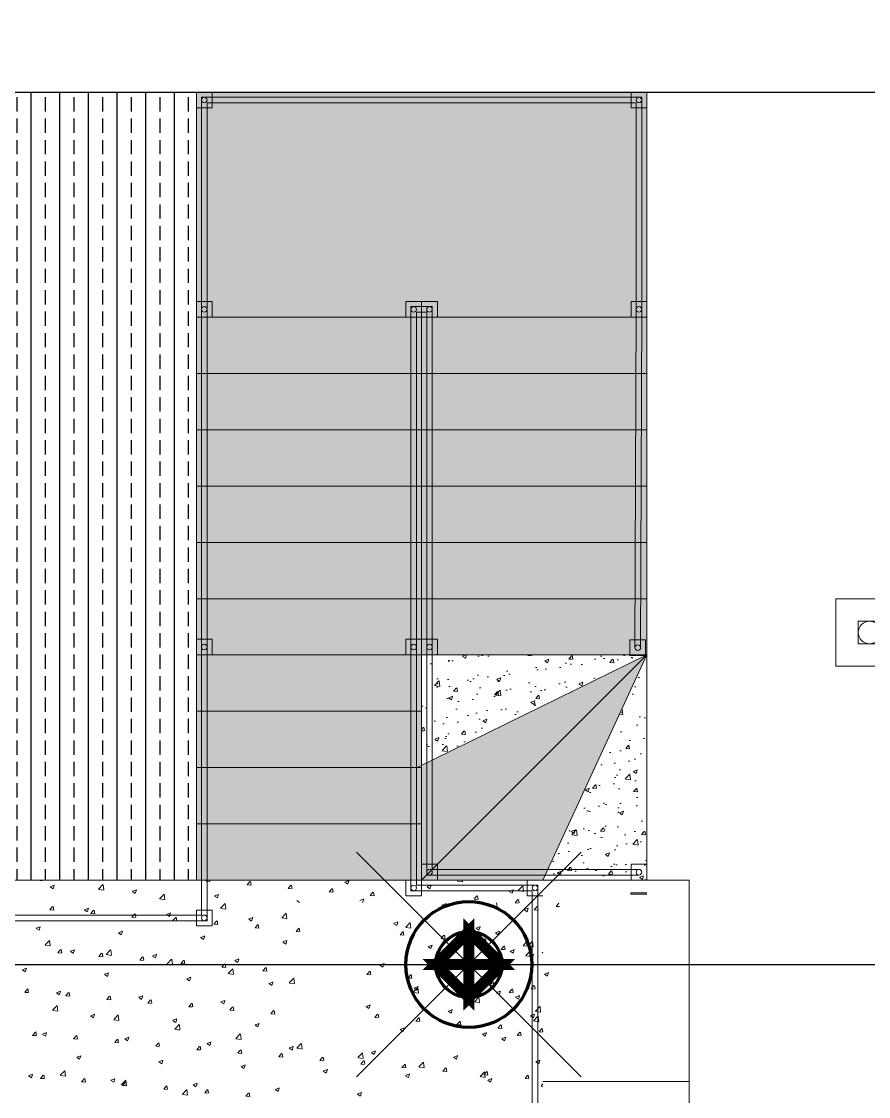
# Model space of a CAD drawing. Header units: millimetres. Extents: x -9869 to 940, y 100 to 694.
# Drawn here: x 455.14 to 493.35, y 359.15 to 407.67 of the extents above; entities that cross this region are included whole.
import ezdxf

# ---------------------------------------------------------------- set-up
doc = ezdxf.new("R2010")
doc.units = ezdxf.units.MM
doc.layers.add('2', color=11, linetype='Continuous')
doc.layers.add('_incêndio 240', color=240, linetype='Continuous')
for name, color, linetype, lineweight in [('Alvenaria', 8, 'Continuous', 9), ('Aço 1020', 6, 'Continuous', 9), ('PAREDE', 7, 'Continuous', 9)]:
    doc.layers.add(name, color=color, linetype=linetype, lineweight=lineweight)
doc.styles.get("Standard").update_dxf_attribs({"font": 'Arial.ttf'})
doc.linetypes.add('INCENDIO', pattern='A,0.5,-0.2,["+",Standard,S=0.1,R=0,X=-0.1,Y=-0.05],-0.1', length=0.8)
pattern_1 = [(50, (-396.154, -10443.4286), (1.85126476, -0.1619646), [0.19357608, -2.12933686]), (355, (-396.154, -10443.4286), (-0.3581251, 1.94141915), [0.15486086, -1.70347543]), (100.451445, (-395.9998, -10443.4421), (1.49313965, 1.77945447), [0.16451435, -1.80965938]), (46.1842, (-396.154, -10442.9124), (2.7545626, -0.427212), [0.2903641, -3.1940053]), (96.635558, (-395.9245, -10442.948), (2.4123759, 2.5142141), [0.2467716, -2.7144915]), (351.18415, (-396.154, -10442.9124), (2.4123759, 2.5142141), [0.23229096, -2.5552015]), (21, (-395.896, -10443.0415), (1.54062568, -1.03916515), [0.19357608, -2.12933686]), (326, (-395.896, -10443.0415), (0.6279997, 1.8716212), [0.15486086, -1.7034695]), (71.451445, (-395.7676, -10443.128), (2.16862538, 0.83245608), [0.16451435, -1.80965626]), (37.5, (-396.15404, -10443.4286), (0.03138476, 0.859203823), [0, -1.68282137, 0, -1.72927963, 0, -1.70992203]), (7.5, (-396.154, -10443.4286), (0.67898626, 1.0179823), [0, -0.98594749, 0, -1.64410616, 0, -0.65170613]), (327.5, (-396.7296, -10443.4286), (1.377800298, -0.058212483), [0, -0.6452536, 0, -2.01319121, 0, -2.67134988]), (317.5, (-396.9877, -10443.4286), (1.50521081, 0.25837063), [0, -0.83882967, 0, -1.33696545, 0, -1.89704557])]

msp = doc.modelspace()

# ---------------------------------------------------------------- hatches: boundary and pattern name
at = {"layer": '2'}
h = msp.add_hatch(dxfattribs=at)
h.set_pattern_fill('BRASS', color=256, scale=0.203229, angle=90)
h.set_pattern_definition([(90, (-396.154, -10443.4286), (-1.29050719, 8e-17), []), (90, (-396.7993, -10443.4286), (-1.29050719, 8e-17), [0.6452536, -0.3226268])])
h.paths.add_polyline_path([(463.029, 404.479), (420.741, 404.479), (420.741, 368.913), (463.029, 368.913)])
at = {"layer": 'Alvenaria'}
h = msp.add_hatch(dxfattribs=at)
h.set_pattern_fill('AR-CONC', color=256, scale=0.010161)
h.set_pattern_definition(pattern_1)
h.paths.add_polyline_path([(483.352, 404.479), (463.029, 404.479), (463.029, 394.317), (483.352, 394.317)])
h.paths.add_polyline_path([(473.191, 394.317), (463.029, 394.317), (463.029, 391.777), (473.191, 391.777)])
h.paths.add_polyline_path([(473.191, 391.777), (463.029, 391.777), (463.029, 389.236), (473.191, 389.236)])
h.paths.add_polyline_path([(473.191, 389.236), (463.029, 389.236), (463.029, 386.696), (473.191, 386.696)])
h.paths.add_polyline_path([(473.191, 386.696), (463.029, 386.696), (463.029, 384.156), (473.191, 384.156)])
h.paths.add_polyline_path([(473.191, 384.156), (463.029, 384.156), (463.029, 381.615), (473.191, 381.615)])
h.paths.add_polyline_path([(473.191, 381.615), (463.029, 381.615), (463.029, 379.075), (473.191, 379.075)])
h.paths.add_polyline_path([(473.191, 379.075), (463.029, 379.075), (463.029, 376.535), (473.191, 376.535)])
h.paths.add_polyline_path([(473.191, 376.535), (463.029, 376.535), (463.029, 373.994), (472.988, 373.994), (473.191, 374.094)])
h.paths.add_polyline_path([(473.191, 373.994), (463.029, 373.994), (463.029, 371.454), (473.191, 371.454)])
h.paths.add_polyline_path([(473.191, 371.454), (463.029, 371.454), (463.029, 368.913), (473.191, 368.913)])
h.paths.add_polyline_path([(483.352, 379.075), (478.662, 368.913), (483.352, 368.913)], flags=0)
h.paths.add_polyline_path([(483.352, 379.075), (473.191, 368.913), (478.662, 368.913)], flags=17)
h.paths.add_polyline_path([(483.352, 379.075), (473.191, 374.094), (473.191, 368.913)], flags=17)
h.paths.add_polyline_path([(483.352, 379.075), (473.191, 379.075), (473.191, 374.094)], flags=0)
h.paths.add_polyline_path([(483.352, 381.615), (473.191, 381.615), (473.191, 379.075), (483.352, 379.075)])
h.paths.add_polyline_path([(483.352, 384.156), (473.191, 384.156), (473.191, 381.615), (483.352, 381.615)])
h.paths.add_polyline_path([(483.352, 386.696), (473.191, 386.696), (473.191, 384.156), (483.352, 384.156)])
h.paths.add_polyline_path([(483.352, 389.236), (473.191, 389.236), (473.191, 386.696), (483.352, 386.696)])
h.paths.add_polyline_path([(483.352, 391.777), (473.191, 391.777), (473.191, 389.236), (483.352, 389.236)])
h.paths.add_polyline_path([(483.352, 394.317), (473.191, 394.317), (473.191, 391.777), (483.352, 391.777)])
h.paths.add_polyline_path([(509.146, 392.285), (494.92, 392.285), (494.92, 389.236), (509.146, 389.236)])
h.paths.add_polyline_path([(509.146, 389.236), (494.92, 389.236), (494.92, 386.188), (509.146, 386.188)])
h.paths.add_polyline_path([(511.178, 407.527), (509.146, 407.527), (509.146, 392.285), (511.178, 392.285)])
h.paths.add_polyline_path([(511.178, 392.285), (509.146, 392.285), (509.146, 367.897), (511.178, 367.897)])
h.paths.add_polyline_path([(509.146, 386.188), (494.92, 386.188), (494.92, 383.14), (509.146, 383.14)])
h.paths.add_polyline_path([(509.146, 383.14), (494.92, 383.14), (494.92, 380.091), (509.146, 380.091)])
h.paths.add_polyline_path([(509.146, 380.091), (494.92, 380.091), (494.92, 377.043), (509.146, 377.043)])
h.paths.add_polyline_path([(509.146, 377.043), (494.92, 377.043), (494.92, 373.994), (509.146, 373.994)])
h.paths.add_polyline_path([(509.146, 373.994), (494.92, 373.994), (494.92, 370.946), (509.146, 370.946)])
h.paths.add_polyline_path([(509.146, 370.946), (494.92, 370.946), (494.92, 367.897), (502.033, 367.897), (509.146, 367.897)])
h = msp.add_hatch(dxfattribs=at)
h.set_pattern_fill('AR-CONC', color=256, scale=0.010161)
h.set_pattern_definition(pattern_1)
h.paths.add_polyline_path([(483.352, 379.075), (473.191, 379.075), (473.191, 374.094)])
h.paths.add_polyline_path([(483.352, 379.075), (478.662, 368.913), (483.352, 368.913)])

# ---------------------------------------------------------------- linework, layer by layer
at = {"layer": '_incêndio 240'}
for p, q in [((475.321, 365.103), (470.251, 370.172)), ((475.321, 365.103), (480.39, 370.172)), ((208.507, 365.103), (668.666, 365.103)), ((475.321, 365.103), (470.251, 360.033)), ((475.321, 365.103), (480.39, 360.033))]:
    msp.add_line(p, q, dxfattribs=at)
msp.add_lwpolyline([(209.224, 434.963), (420.741, 434.963), (420.741, 404.479), (509.146, 404.479), (509.146, 407.527), (511.178, 407.527), (511.178, 392.285), (661.568, 392.285)], dxfattribs=at)
at = {"layer": '_incêndio 240', "linetype": 'INCENDIO', "lineweight": 100, "ltscale": 0.005, "const_width": 0.508}
for points in [[(475.321, 365.103), (475.321, 363.613), (475.321, 366.593), (476.81, 365.103), (473.831, 365.103), (475.321, 366.593)], [(475.321, 365.103), (475.321, 363.613), (475.321, 366.593), (473.831, 365.103), (476.81, 365.103), (475.321, 366.593)], [(475.321, 365.103), (475.321, 366.593), (475.321, 363.613), (476.81, 365.103), (473.831, 365.103), (475.321, 363.613)], [(475.321, 365.103), (475.321, 366.593), (475.321, 363.613), (473.831, 365.103), (476.81, 365.103), (475.321, 363.613)]]:
    msp.add_lwpolyline(points, dxfattribs=at)
at = {"layer": '_incêndio 240', "linetype": 'INCENDIO', "lineweight": 100, "ltscale": 0.005}
for radius in [2.841, 1.49, 1.49]:
    msp.add_circle((475.321, 365.103), radius, dxfattribs=at)
at = {"layer": 'Alvenaria'}
for p, q in [((455.882, 368.913), (456.093, 368.881)), ((456.095, 368.891), (456.092, 368.913)), ((463.465, 368.862), (463.508, 368.913)), ((463.465, 368.862), (463.619, 368.848)), ((463.642, 368.853), (463.631, 368.913)), ((465.316, 368.7), (465.44, 368.848)), ((465.494, 368.691), (465.464, 368.853)), ((469.728, 368.817), (469.856, 368.731)), ((469.731, 368.825), (469.912, 368.894)), ((469.857, 368.73), (469.909, 368.886)), ((474.799, 368.877), (474.834, 368.913)), ((474.804, 368.867), (475.033, 368.832)), ((475.035, 368.842), (475.027, 368.913)), ((456.431, 368.605), (456.56, 368.518)), ((456.435, 368.612), (456.615, 368.682)), ((456.561, 368.518), (456.613, 368.674)), ((458.614, 368.499), (458.815, 368.708)), ((458.619, 368.489), (458.848, 368.453)), ((458.85, 368.464), (458.821, 368.709)), ((460.141, 368.398), (460.269, 368.312)), ((460.144, 368.406), (460.325, 368.475)), ((460.27, 368.311), (460.322, 368.467)), ((461.369, 368.071), (461.57, 368.281)), ((461.604, 368.037), (461.576, 368.282)), ((465.316, 368.7), (465.47, 368.686)), ((467.167, 368.538), (467.292, 368.686)), ((467.167, 368.538), (467.322, 368.524)), ((467.345, 368.529), (467.315, 368.691)), ((469.019, 368.376), (469.143, 368.524)), ((469.019, 368.376), (469.173, 368.362)), ((469.196, 368.367), (469.166, 368.529)), ((470.87, 368.214), (470.994, 368.362)), ((471.047, 368.205), (471.018, 368.367)), ((473.437, 368.611), (473.565, 368.524)), ((473.44, 368.618), (473.621, 368.687)), ((473.566, 368.524), (473.619, 368.68)), ((477.146, 368.404), (477.275, 368.317)), ((477.15, 368.411), (477.33, 368.481)), ((477.276, 368.317), (477.328, 368.473)), ((477.554, 368.45), (477.755, 368.659)), ((477.558, 368.44), (477.788, 368.404)), ((477.789, 368.415), (477.761, 368.66)), ((461.373, 368.062), (461.603, 368.026)), ((463.85, 368.192), (463.978, 368.105)), ((463.853, 368.199), (464.034, 368.268)), ((463.979, 368.105), (464.032, 368.261)), ((464.123, 367.644), (464.324, 367.854)), ((464.359, 367.609), (464.33, 367.854)), ((467.559, 367.985), (467.688, 367.898)), ((470.404, 367.992), (470.584, 368.062)), ((470.53, 367.898), (470.582, 368.054)), ((470.87, 368.214), (471.024, 368.201)), ((474.113, 367.785), (474.293, 367.855)), ((474.239, 367.691), (474.291, 367.847)), ((475.562, 368.052), (475.686, 368.2)), ((475.562, 368.052), (475.716, 368.039)), ((475.74, 368.043), (475.71, 368.205)), ((476.601, 367.719), (476.571, 367.881)), ((477.413, 367.89), (477.538, 368.039)), ((477.413, 367.89), (477.568, 367.877)), ((477.591, 367.881), (477.561, 368.043)), ((479.265, 367.728), (479.389, 367.877)), ((456.418, 367.568), (456.542, 367.717)), ((456.418, 367.568), (456.572, 367.555)), ((456.595, 367.559), (456.566, 367.721)), ((457.972, 367.566), (458.1, 367.479)), ((457.975, 367.573), (458.156, 367.643)), ((458.101, 367.479), (458.154, 367.635)), ((458.269, 367.406), (458.393, 367.555)), ((458.269, 367.406), (458.423, 367.393)), ((458.447, 367.397), (458.417, 367.559)), ((460.12, 367.245), (460.245, 367.393)), ((460.298, 367.235), (460.268, 367.397)), ((461.681, 367.359), (461.81, 367.272)), ((461.685, 367.366), (461.865, 367.436)), ((461.811, 367.272), (461.863, 367.428)), ((464.128, 367.635), (464.357, 367.599)), ((466.878, 367.217), (467.079, 367.426)), ((467.113, 367.182), (467.085, 367.427)), ((474.109, 367.778), (474.238, 367.692)), ((477.819, 367.571), (477.947, 367.485)), ((477.822, 367.579), (478.003, 367.648)), ((477.948, 367.484), (478, 367.64)), ((478.275, 367.566), (478.399, 367.715)), ((478.275, 367.566), (478.429, 367.553)), ((478.452, 367.557), (478.423, 367.719)), ((479.265, 367.728), (479.419, 367.715)), ((460.12, 367.244), (460.275, 367.231)), ((461.972, 367.083), (462.096, 367.231)), ((461.972, 367.082), (462.126, 367.069)), ((462.149, 367.073), (462.119, 367.235)), ((463.823, 366.921), (463.947, 367.069)), ((463.823, 366.92), (463.977, 366.907)), ((464, 366.911), (463.971, 367.073)), ((465.391, 367.152), (465.519, 367.066)), ((465.394, 367.16), (465.575, 367.229)), ((465.52, 367.065), (465.572, 367.221)), ((465.674, 366.759), (465.799, 366.907)), ((465.852, 366.749), (465.822, 366.911)), ((466.882, 367.207), (467.112, 367.172)), ((471.941, 366.946), (472.069, 366.859)), ((471.944, 366.953), (472.125, 367.022)), ((472.07, 366.859), (472.122, 367.015)), ((472.473, 366.79), (472.674, 366.999)), ((472.709, 366.755), (472.68, 367)), ((475.653, 366.746), (475.834, 366.816)), ((455.803, 366.733), (455.932, 366.647)), ((455.807, 366.741), (455.987, 366.81)), ((455.933, 366.646), (455.985, 366.802)), ((459.513, 366.527), (459.641, 366.44)), ((459.516, 366.534), (459.697, 366.603)), ((459.642, 366.44), (459.694, 366.596)), ((463.225, 366.327), (463.406, 366.397)), ((463.351, 366.233), (463.404, 366.389)), ((465.674, 366.758), (465.828, 366.745)), ((467.525, 366.597), (467.65, 366.745)), ((467.525, 366.597), (467.68, 366.583)), ((467.703, 366.587), (467.673, 366.749)), ((472.218, 366.435), (472.342, 366.583)), ((472.218, 366.435), (472.372, 366.421)), ((472.395, 366.425), (472.365, 366.587)), ((472.478, 366.78), (472.707, 366.745)), ((474.069, 366.273), (474.193, 366.421)), ((474.246, 366.263), (474.217, 366.425)), ((475.228, 366.363), (475.429, 366.572)), ((475.232, 366.353), (475.462, 366.317)), ((475.463, 366.328), (475.435, 366.573)), ((475.65, 366.739), (475.778, 366.652)), ((475.779, 366.652), (475.832, 366.808)), ((476.518, 366.532), (476.647, 366.446)), ((476.522, 366.54), (476.702, 366.609)), ((476.648, 366.445), (476.7, 366.601)), ((456.202, 365.984), (456.403, 366.194)), ((456.206, 365.975), (456.436, 365.939)), ((456.437, 365.95), (456.409, 366.195)), ((463.222, 366.32), (463.35, 366.233)), ((466.931, 366.113), (467.06, 366.027)), ((466.935, 366.121), (467.115, 366.19)), ((467.061, 366.026), (467.113, 366.182)), ((473.481, 365.907), (473.61, 365.82)), ((473.485, 365.914), (473.665, 365.983)), ((473.611, 365.82), (473.663, 365.976)), ((474.069, 366.273), (474.223, 366.259)), ((475.92, 366.111), (476.045, 366.259)), ((475.92, 366.111), (476.074, 366.097)), ((476.098, 366.101), (476.068, 366.263)), ((476.782, 365.787), (476.906, 365.935)), ((476.959, 365.778), (476.929, 365.939)), ((477.771, 365.949), (477.896, 366.097)), ((477.771, 365.949), (477.926, 365.935)), ((477.949, 365.939), (477.919, 366.101)), ((477.982, 365.935), (478.183, 366.145)), ((477.987, 365.926), (478.216, 365.89)), ((478.218, 365.9), (478.189, 366.146)), ((456.776, 365.627), (456.9, 365.775)), ((456.776, 365.627), (456.93, 365.613)), ((456.954, 365.618), (456.924, 365.779)), ((457.344, 365.694), (457.472, 365.608)), ((457.347, 365.702), (457.528, 365.771)), ((457.473, 365.607), (457.526, 365.763)), ((458.627, 365.465), (458.752, 365.613)), ((458.627, 365.465), (458.781, 365.451)), ((458.805, 365.456), (458.775, 365.618)), ((458.956, 365.557), (459.157, 365.767)), ((458.961, 365.548), (459.19, 365.512)), ((459.192, 365.522), (459.163, 365.767)), ((460.478, 365.303), (460.603, 365.451)), ((460.656, 365.294), (460.626, 365.456)), ((461.053, 365.487), (461.182, 365.401)), ((461.057, 365.495), (461.237, 365.564)), ((461.183, 365.401), (461.235, 365.557)), ((476.782, 365.787), (476.936, 365.773)), ((477.191, 365.7), (477.319, 365.613)), ((477.194, 365.707), (477.375, 365.777)), ((477.32, 365.613), (477.372, 365.769)), ((477.896, 365.508), (478.097, 365.718)), ((477.9, 365.499), (478.13, 365.463)), ((478.059, 365.493), (478.187, 365.406)), ((478.062, 365.5), (478.243, 365.57)), ((478.132, 365.473), (478.103, 365.718)), ((478.188, 365.406), (478.241, 365.562)), ((478.633, 365.625), (478.662, 365.659)), ((478.633, 365.625), (478.662, 365.622)), ((455.179, 364.869), (455.359, 364.938)), ((455.305, 364.775), (455.357, 364.931)), ((460.478, 365.303), (460.633, 365.289)), ((461.711, 365.13), (461.912, 365.339)), ((461.715, 365.12), (461.945, 365.085)), ((461.946, 365.095), (461.918, 365.34)), ((462.33, 365.141), (462.454, 365.289)), ((462.33, 365.141), (462.484, 365.128)), ((462.507, 365.132), (462.477, 365.294)), ((464.181, 364.979), (464.305, 365.127)), ((464.181, 364.979), (464.335, 364.966)), ((464.359, 364.97), (464.329, 365.132)), ((464.465, 364.703), (464.666, 364.912)), ((464.701, 364.668), (464.672, 364.913)), ((464.763, 365.281), (464.891, 365.194)), ((464.766, 365.288), (464.947, 365.357)), ((464.892, 365.194), (464.944, 365.35)), ((466.032, 364.817), (466.157, 364.965)), ((466.21, 364.808), (466.18, 364.97)), ((471.313, 365.074), (471.441, 364.987)), ((471.316, 365.081), (471.497, 365.151)), ((471.442, 364.987), (471.494, 365.143)), ((475.025, 364.875), (475.206, 364.944)), ((475.151, 364.78), (475.204, 364.936)), ((455.175, 364.862), (455.304, 364.775)), ((458.885, 364.655), (459.013, 364.568)), ((458.888, 364.662), (459.069, 364.732)), ((459.014, 364.568), (459.066, 364.724)), ((462.594, 364.448), (462.722, 364.362)), ((462.597, 364.456), (462.778, 364.525)), ((462.723, 364.361), (462.776, 364.517)), ((464.47, 364.693), (464.699, 364.658)), ((466.032, 364.817), (466.187, 364.804)), ((467.22, 364.276), (467.421, 364.485)), ((467.456, 364.241), (467.427, 364.486)), ((470.724, 364.655), (470.879, 364.642)), ((470.725, 364.655), (470.849, 364.804)), ((470.902, 364.646), (470.872, 364.808)), ((472.576, 364.493), (472.7, 364.642)), ((472.576, 364.493), (472.73, 364.48)), ((472.753, 364.484), (472.724, 364.646)), ((474.427, 364.331), (474.551, 364.48)), ((474.605, 364.322), (474.575, 364.484)), ((475.022, 364.867), (475.15, 364.781)), ((478.731, 364.661), (478.86, 364.574)), ((478.735, 364.668), (478.915, 364.737)), ((478.861, 364.574), (478.913, 364.73)), ((455.283, 363.848), (455.407, 363.996)), ((455.46, 363.838), (455.431, 364)), ((466.303, 364.242), (466.432, 364.155)), ((466.307, 364.249), (466.487, 364.318)), ((466.433, 364.155), (466.485, 364.311)), ((467.224, 364.266), (467.454, 364.23)), ((472.815, 363.848), (473.016, 364.058)), ((472.853, 364.035), (472.982, 363.948)), ((472.857, 364.042), (473.037, 364.112)), ((472.983, 363.948), (473.035, 364.104)), ((473.051, 363.813), (473.023, 364.059)), ((474.427, 364.331), (474.581, 364.318)), ((476.278, 364.169), (476.403, 364.318)), ((476.278, 364.169), (476.433, 364.156)), ((476.456, 364.16), (476.426, 364.322)), ((476.566, 363.836), (476.747, 363.905)), ((477.14, 363.845), (477.264, 363.994)), ((477.317, 363.836), (477.288, 363.998)), ((478.13, 364.007), (478.254, 364.156)), ((478.13, 364.007), (478.284, 363.994)), ((478.307, 363.998), (478.277, 364.16)), ((455.283, 363.847), (455.437, 363.834)), ((456.716, 363.823), (456.844, 363.736)), ((456.719, 363.83), (456.9, 363.899)), ((456.845, 363.736), (456.898, 363.892)), ((457.134, 363.686), (457.258, 363.834)), ((457.134, 363.685), (457.288, 363.672)), ((457.312, 363.676), (457.282, 363.838)), ((458.985, 363.524), (459.11, 363.672)), ((458.985, 363.524), (459.14, 363.51)), ((459.163, 363.514), (459.133, 363.676)), ((460.425, 363.616), (460.554, 363.529)), ((460.429, 363.623), (460.609, 363.693)), ((460.555, 363.529), (460.607, 363.685)), ((460.837, 363.362), (460.961, 363.51)), ((461.014, 363.352), (460.984, 363.514)), ((464.138, 363.416), (464.319, 363.486)), ((464.264, 363.322), (464.316, 363.478)), ((472.82, 363.839), (473.049, 363.803)), ((475.57, 363.421), (475.771, 363.631)), ((475.806, 363.386), (475.777, 363.631)), ((476.563, 363.828), (476.691, 363.742)), ((476.692, 363.741), (476.744, 363.897)), ((477.14, 363.845), (477.294, 363.832)), ((477.431, 363.621), (477.559, 363.535)), ((477.434, 363.629), (477.615, 363.698)), ((477.56, 363.535), (477.613, 363.691)), ((456.544, 363.043), (456.745, 363.252)), ((456.548, 363.033), (456.778, 362.998)), ((456.779, 363.008), (456.751, 363.253)), ((460.837, 363.362), (460.991, 363.348)), ((462.688, 363.2), (462.812, 363.348)), ((462.688, 363.2), (462.842, 363.186)), ((462.865, 363.19), (462.836, 363.352)), ((464.135, 363.409), (464.263, 363.323)), ((464.539, 363.038), (464.664, 363.186)), ((464.539, 363.038), (464.693, 363.024)), ((464.717, 363.028), (464.687, 363.19)), ((466.39, 362.876), (466.515, 363.024)), ((466.568, 362.866), (466.538, 363.028)), ((470.685, 363.202), (470.813, 363.116)), ((470.688, 363.21), (470.869, 363.279)), ((470.814, 363.116), (470.866, 363.271)), ((474.394, 362.996), (474.522, 362.909)), ((474.397, 363.003), (474.578, 363.072)), ((474.523, 362.909), (474.576, 363.065)), ((475.574, 363.412), (475.804, 363.376)), ((478.325, 362.994), (478.526, 363.203)), ((478.329, 362.984), (478.559, 362.949)), ((478.56, 362.959), (478.532, 363.204)), ((458.257, 362.783), (458.385, 362.697)), ((458.26, 362.791), (458.441, 362.86)), ((458.386, 362.696), (458.438, 362.852)), ((459.298, 362.616), (459.499, 362.825)), ((459.303, 362.606), (459.532, 362.571)), ((459.534, 362.581), (459.506, 362.826)), ((461.966, 362.577), (462.094, 362.49)), ((461.969, 362.584), (462.15, 362.653)), ((462.095, 362.49), (462.148, 362.646)), ((466.39, 362.876), (466.545, 362.862)), ((471.083, 362.714), (471.207, 362.862)), ((471.083, 362.714), (471.237, 362.7)), ((471.26, 362.704), (471.23, 362.866)), ((472.934, 362.552), (473.058, 362.7)), ((472.934, 362.552), (473.088, 362.538)), ((473.111, 362.543), (473.082, 362.704)), ((474.785, 362.39), (474.91, 362.538)), ((474.963, 362.381), (474.933, 362.542)), ((478.103, 362.789), (478.232, 362.702)), ((478.107, 362.796), (478.287, 362.866)), ((478.233, 362.702), (478.285, 362.858)), ((478.238, 362.567), (478.439, 362.776)), ((478.243, 362.557), (478.472, 362.522)), ((478.474, 362.532), (478.445, 362.777)), ((455.641, 361.906), (455.765, 362.054)), ((455.819, 361.897), (455.789, 362.059)), ((456.091, 361.958), (456.272, 362.028)), ((456.217, 361.864), (456.27, 362.02)), ((462.053, 362.189), (462.254, 362.398)), ((462.057, 362.179), (462.287, 362.143)), ((462.289, 362.154), (462.26, 362.399)), ((464.807, 361.761), (465.009, 361.971)), ((465.043, 361.726), (465.015, 361.972)), ((465.675, 362.37), (465.804, 362.283)), ((465.679, 362.377), (465.859, 362.447)), ((465.805, 362.283), (465.857, 362.439)), ((472.225, 362.163), (472.354, 362.077)), ((472.229, 362.171), (472.409, 362.24)), ((472.355, 362.076), (472.407, 362.232)), ((474.785, 362.39), (474.939, 362.376)), ((475.938, 361.964), (476.119, 362.033)), ((476.064, 361.87), (476.116, 362.026)), ((476.636, 362.228), (476.761, 362.376)), ((476.636, 362.228), (476.791, 362.214)), ((476.814, 362.219), (476.784, 362.38)), ((477.498, 361.904), (477.622, 362.052)), ((477.676, 361.895), (477.646, 362.056)), ((478.488, 362.066), (478.612, 362.214)), ((478.488, 362.066), (478.642, 362.052)), ((478.665, 362.057), (478.635, 362.218)), ((455.641, 361.906), (455.795, 361.893)), ((456.088, 361.951), (456.216, 361.864)), ((457.492, 361.744), (457.617, 361.892)), ((457.492, 361.744), (457.646, 361.731)), ((457.67, 361.735), (457.64, 361.897)), ((459.343, 361.582), (459.468, 361.731)), ((459.343, 361.582), (459.498, 361.569)), ((459.521, 361.573), (459.491, 361.735)), ((459.797, 361.744), (459.926, 361.658)), ((459.801, 361.752), (459.981, 361.821)), ((459.927, 361.657), (459.979, 361.813)), ((461.195, 361.42), (461.319, 361.569)), ((461.372, 361.411), (461.342, 361.573)), ((463.507, 361.538), (463.635, 361.451)), ((463.51, 361.545), (463.691, 361.614)), ((463.636, 361.451), (463.688, 361.607)), ((464.812, 361.752), (465.042, 361.716)), ((467.562, 361.334), (467.763, 361.544)), ((467.798, 361.299), (467.769, 361.544)), ((475.935, 361.957), (476.063, 361.87)), ((476.803, 361.75), (476.931, 361.663)), ((476.806, 361.757), (476.987, 361.827)), ((476.932, 361.663), (476.985, 361.819)), ((477.498, 361.904), (477.652, 361.89)), ((461.195, 361.42), (461.349, 361.407)), ((463.046, 361.258), (463.17, 361.407)), ((463.046, 361.258), (463.2, 361.245)), ((463.224, 361.249), (463.194, 361.411)), ((464.897, 361.096), (465.022, 361.245)), ((464.897, 361.096), (465.051, 361.083)), ((465.075, 361.087), (465.045, 361.249)), ((466.748, 360.934), (466.873, 361.083)), ((466.926, 360.925), (466.896, 361.087)), ((467.216, 361.331), (467.344, 361.244)), ((467.219, 361.338), (467.4, 361.408)), ((467.345, 361.244), (467.397, 361.4)), ((467.567, 361.325), (467.796, 361.289)), ((470.317, 360.907), (470.518, 361.116)), ((470.552, 360.872), (470.524, 361.117)), ((470.925, 361.124), (471.053, 361.038)), ((470.928, 361.131), (471.109, 361.201)), ((471.054, 361.037), (471.107, 361.193)), ((474.638, 360.925), (474.818, 360.994)), ((457.629, 360.912), (457.757, 360.825)), ((457.632, 360.919), (457.813, 360.988)), ((457.758, 360.825), (457.81, 360.981)), ((461.338, 360.705), (461.466, 360.618)), ((461.341, 360.712), (461.522, 360.782)), ((461.467, 360.618), (461.52, 360.774)), ((465.051, 360.506), (465.231, 360.575)), ((465.177, 360.411), (465.229, 360.567)), ((466.748, 360.934), (466.903, 360.921)), ((468.6, 360.772), (468.724, 360.921)), ((468.6, 360.772), (468.754, 360.759)), ((468.777, 360.763), (468.747, 360.925)), ((470.321, 360.897), (470.551, 360.862)), ((470.451, 360.61), (470.575, 360.759)), ((470.451, 360.61), (470.605, 360.597)), ((470.629, 360.601), (470.599, 360.763)), ((472.302, 360.448), (472.427, 360.597)), ((472.48, 360.439), (472.45, 360.601)), ((473.071, 360.48), (473.272, 360.689)), ((473.307, 360.445), (473.278, 360.69)), ((474.634, 360.917), (474.763, 360.831)), ((474.764, 360.83), (474.816, 360.986)), ((478.344, 360.711), (478.472, 360.624)), ((478.347, 360.718), (478.528, 360.787)), ((478.473, 360.624), (478.525, 360.78)), ((455.46, 360.079), (455.588, 359.993)), ((455.463, 360.087), (455.644, 360.156)), ((455.589, 359.992), (455.642, 360.148)), ((455.999, 359.965), (456.123, 360.113)), ((456.177, 359.955), (456.147, 360.117)), ((456.886, 360.102), (457.087, 360.311)), ((456.891, 360.092), (457.12, 360.056)), ((457.122, 360.067), (457.093, 360.312)), ((465.047, 360.498), (465.176, 360.412)), ((468.756, 360.292), (468.885, 360.205)), ((468.76, 360.299), (468.94, 360.368)), ((468.886, 360.205), (468.938, 360.361)), ((472.302, 360.448), (472.457, 360.435)), ((472.466, 360.085), (472.594, 359.998)), ((472.469, 360.092), (472.65, 360.162)), ((472.595, 359.998), (472.647, 360.154)), ((473.076, 360.47), (473.305, 360.435)), ((474.154, 360.287), (474.278, 360.435)), ((474.154, 360.286), (474.308, 360.273)), ((474.331, 360.277), (474.301, 360.439)), ((475.826, 360.052), (476.027, 360.262)), ((475.83, 360.043), (476.06, 360.007)), ((476.005, 360.125), (476.129, 360.273)), ((476.005, 360.124), (476.159, 360.111)), ((476.061, 360.018), (476.033, 360.263)), ((476.182, 360.115), (476.153, 360.277)), ((477.856, 359.963), (477.981, 360.111)), ((478.034, 359.953), (478.004, 360.115)), ((455.999, 359.965), (456.153, 359.951)), ((457.85, 359.803), (457.975, 359.951)), ((457.85, 359.803), (458.005, 359.789)), ((458.028, 359.793), (457.998, 359.955)), ((459.169, 359.873), (459.298, 359.786)), ((459.173, 359.88), (459.353, 359.949)), ((459.299, 359.786), (459.351, 359.942)), ((459.641, 359.674), (459.842, 359.884)), ((459.645, 359.665), (459.875, 359.629)), ((459.702, 359.641), (459.826, 359.789)), ((459.702, 359.641), (459.856, 359.627)), ((459.876, 359.639), (459.848, 359.885)), ((459.879, 359.631), (459.849, 359.793)), ((461.553, 359.479), (461.677, 359.627)), ((461.73, 359.47), (461.701, 359.631)), ((462.879, 359.666), (463.007, 359.579)), ((462.882, 359.673), (463.063, 359.743)), ((463.008, 359.579), (463.06, 359.735)), ((476.175, 359.878), (476.303, 359.792)), ((476.178, 359.886), (476.359, 359.955)), ((476.304, 359.791), (476.357, 359.947)), ((477.856, 359.962), (478.01, 359.949)), ((478.58, 359.625), (478.662, 359.71)), ((478.585, 359.616), (478.662, 359.604)), ((461.553, 359.479), (461.707, 359.465)), ((462.395, 359.247), (462.596, 359.457)), ((462.4, 359.238), (462.629, 359.202)), ((462.631, 359.212), (462.602, 359.457)), ((463.404, 359.317), (463.529, 359.465)), ((463.404, 359.317), (463.558, 359.303)), ((463.582, 359.308), (463.552, 359.469)), ((465.255, 359.155), (465.38, 359.303)), ((465.255, 359.155), (465.41, 359.141)), ((465.433, 359.146), (465.403, 359.307)), ((466.588, 359.459), (466.716, 359.373)), ((466.591, 359.467), (466.772, 359.536)), ((466.717, 359.372), (466.769, 359.528)), ((470.297, 359.252), (470.425, 359.166)), ((470.3, 359.26), (470.481, 359.329)), ((470.426, 359.166), (470.479, 359.322))]:
    msp.add_line(p, q, dxfattribs=at)
at = {"layer": 'Aço 1020'}
for p, q in [((483.124, 404.25), (463.258, 404.25)), ((463.258, 404.25), (463.258, 394.673)), ((483.124, 394.673), (483.124, 404.25)), ((482.87, 403.996), (463.512, 403.996)), ((463.512, 403.996), (463.512, 394.673)), ((482.87, 394.673), (482.87, 403.996)), ((463.258, 394.673), (463.258, 379.431)), ((463.512, 394.673), (463.512, 379.431)), ((472.708, 379.431), (472.708, 394.8)), ((472.708, 394.8), (473.674, 394.8)), ((472.962, 379.431), (472.962, 394.546)), ((472.962, 394.546), (473.419, 394.546)), ((473.419, 394.546), (473.419, 379.431)), ((473.674, 394.8), (473.674, 379.431)), ((482.815, 379.404), (482.87, 394.673)), ((483.069, 379.403), (483.124, 394.673)), ((463.258, 379.431), (463.258, 367.333)), ((463.512, 379.431), (463.512, 367.079)), ((472.708, 368.431), (472.708, 379.431)), ((472.962, 368.685), (472.962, 379.431)), ((473.419, 379.431), (473.419, 369.142)), ((473.674, 379.431), (473.674, 369.396)), ((473.674, 369.396), (482.997, 369.396)), ((473.419, 369.142), (482.997, 369.142)), ((478.179, 368.431), (472.708, 368.431)), ((478.433, 368.685), (472.962, 368.685)), ((478.179, 354.332), (478.179, 368.431)), ((478.433, 354.332), (478.433, 368.685)), ((463.258, 367.333), (449.159, 367.333)), ((463.512, 367.079), (449.159, 367.079))]:
    msp.add_line(p, q, dxfattribs=at)
for points in [[(463.741, 404.479), (463.741, 403.767), (463.029, 403.767)], [(483.352, 403.767), (482.641, 403.767), (482.641, 404.479)], [(463.029, 395.028), (463.741, 395.028), (463.741, 394.317)], [(473.191, 395.028), (473.191, 368.202), (472.48, 368.202), (472.48, 368.913)], [(472.48, 394.317), (472.48, 395.028)], [(472.48, 395.028), (473.902, 395.028)], [(473.902, 395.028), (473.902, 394.317)], [(482.641, 394.317), (482.641, 395.028), (483.352, 395.028)], [(494.92, 378.567), (491.872, 378.567), (491.872, 381.615), (494.92, 381.615)], [(463.029, 379.075), (463.029, 379.786), (463.741, 379.786), (463.741, 379.075)], [(472.48, 379.075), (472.48, 379.786)], [(472.48, 379.786), (473.902, 379.786)], [(473.902, 379.786), (473.902, 379.075)], [(473.191, 369.625), (473.902, 369.625), (473.902, 368.913)], [(482.641, 368.913), (482.641, 369.625), (483.352, 369.625)], [(478.662, 368.202), (477.95, 368.202), (477.95, 368.913)]]:
    msp.add_lwpolyline(points, dxfattribs=at)
for points in [[(492.885, 379.583), (505.587, 379.583), (505.587, 380.599), (492.885, 380.599)], [(482.587, 379.76), (483.298, 379.76), (483.298, 379.048), (482.587, 379.048)], [(482.631, 368.345), (483.342, 368.345), (483.342, 368.284), (482.631, 368.284)], [(463.029, 367.562), (463.741, 367.562), (463.741, 366.851), (463.029, 366.851)]]:
    msp.add_lwpolyline(points, close=True, dxfattribs=at)
for centre, radius in [((463.385, 404.123), 0.127), ((482.997, 404.123), 0.127), ((463.385, 394.673), 0.127), ((472.835, 394.673), 0.127), ((473.546, 394.673), 0.127), ((482.997, 394.673), 0.127), ((493.393, 380.091), 0.508), ((463.385, 379.431), 0.127), ((472.835, 379.431), 0.127), ((473.546, 379.431), 0.127), ((482.942, 379.404), 0.127), ((473.546, 369.269), 0.127), ((482.997, 369.269), 0.127), ((472.835, 368.558), 0.127), ((478.306, 368.558), 0.127), ((463.385, 367.206), 0.127)]:
    msp.add_circle(centre, radius, dxfattribs=at)
at = {"layer": 'PAREDE'}
for p, q in [((483.352, 404.479), (483.352, 368.913)), ((483.352, 391.777), (463.029, 391.777)), ((483.352, 389.236), (463.029, 389.236)), ((483.352, 386.696), (463.029, 386.696)), ((483.352, 384.156), (463.029, 384.156)), ((483.352, 381.615), (463.029, 381.615)), ((483.352, 379.075), (463.029, 379.075)), ((483.352, 379.075), (472.988, 373.994)), ((483.352, 379.075), (473.191, 368.913)), ((483.352, 379.075), (478.662, 368.913)), ((473.191, 376.535), (463.029, 376.535)), ((473.191, 373.994), (463.029, 373.994)), ((473.191, 371.454), (463.029, 371.454)), ((457.949, 368.913), (485.267, 368.913)), ((485.267, 311.501), (485.267, 368.913))]:
    msp.add_line(p, q, dxfattribs=at)
msp.add_lwpolyline([(420.741, 404.479), (463.029, 404.479), (463.029, 368.913), (420.741, 368.913)], close=True, dxfattribs=at)
for points in [[(483.352, 394.317), (463.029, 394.317), (463.029, 404.479), (483.352, 404.479)], [(485.267, 359.819), (478.662, 359.819)]]:
    msp.add_lwpolyline(points, dxfattribs=at)

doc.saveas('drawing.dxf')
